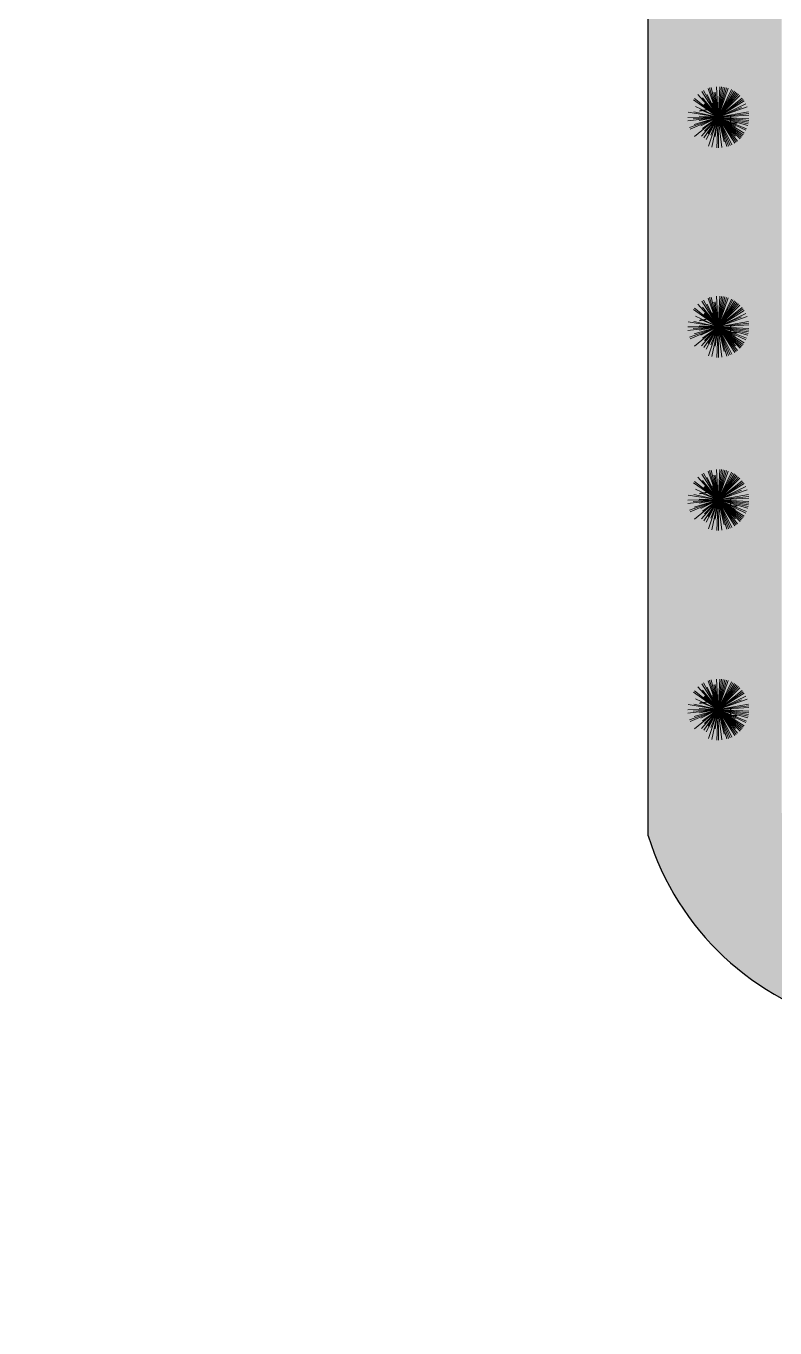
# Model space of a CAD drawing. Header units: millimetres. Extents: x -1544140 to 7445918, y -1294905 to 2019878.
# Drawn here: x 2038069 to 2041227, y 19971 to 25462 of the extents above; entities that cross this region are included whole.
import ezdxf

# ---------------------------------------------------------------- set-up
doc = ezdxf.new("R2010")
doc.units = ezdxf.units.MM
doc.header["$MEASUREMENT"] = 0
doc.layers.add('marc det', color=74, linetype='Continuous', lineweight=18)
picture_1 = doc.add_image_def('image5.png', size_in_pixel=(1482, 826))

msp = doc.modelspace()

# ---------------------------------------------------------------- hatches: boundary and pattern name
at = {"true_color": 0x8dc133, "transparency": 33554687}
h = msp.add_hatch(color=65, dxfattribs=at)
h.dxf.hatch_style = 1
h.paths.add_polyline_path([(2047302, 29222.2, 0.388077), (2046616.6, 29830.7), (2041561.2, 29830.7, 0.352206), (2040692.5, 28724.7), (2040692.5, 22046.5, 0.394381), (2042076.2, 21252.3), (2046400.7, 21252.3, 0.416277), (2047302, 22499.1)])
h.paths.add_polyline_path([(2046739.9, 29180.6, 0.351898), (2046622.3, 29268.6), (2041636.8, 29268.6, 0.326949), (2041254.7, 28728.5), (2041254.7, 22145.2, 0.386529), (2042000.4, 21814.5), (2046348.7, 21814.5, 0.417198), (2046739.9, 22444.8)], flags=16)

# ---------------------------------------------------------------- linework, layer by layer
at = {"color": 116, "lineweight": -2, "true_color": 0x136734}
for p, q in [((2040949.2, 25110.5), (2040908, 25103.2)), ((2040949.2, 24226.4), (2040908, 24219.1)), ((2040949.2, 23496.1), (2040908, 23488.8)), ((2040949.2, 22612), (2040908, 22604.7))]:
    msp.add_line(p, q, dxfattribs=at)
at = {"color": 116, "true_color": 0x136734}
for p, q in [((2041012.9, 25053.1), (2041067.6, 25053.1)), ((2041040.3, 25025.8), (2041040.3, 25080.4)), ((2041012.9, 24169), (2041067.6, 24169)), ((2041040.3, 24141.7), (2041040.3, 24196.3)), ((2041040.3, 23411.4), (2041040.3, 23466)), ((2041012.9, 23438.7), (2041067.6, 23438.7)), ((2041040.3, 22527.3), (2041040.3, 22582)), ((2041012.9, 22554.6), (2041067.6, 22554.6))]:
    msp.add_line(p, q, dxfattribs=at)
msp.add_lwpolyline([(2040692.5, 22046.5), (2040692.5, 28750.5)])
msp.add_arc((2041809.5, 22390.1), 1168.6, 197.0974, 256.8092)
at = {"layer": 'marc det', "color": 116, "true_color": 0x136734}
for p, q in [((2040987.9, 25077.5), (2040979.9, 25206.1)), ((2040987.9, 25077.5), (2040994.4, 25206.2)), ((2040989.3, 25076.2), (2040888, 25156)), ((2040987.9, 25077.5), (2040901.5, 25173.1)), ((2040987.9, 25077.5), (2040918.7, 25186.2)), ((2040987.9, 25077.5), (2040921.5, 25159.8)), ((2040987.9, 25077.5), (2040924.9, 25189.9)), ((2040987.9, 25077.5), (2040941.4, 25172.6)), ((2040987.9, 25077.5), (2040944.6, 25198.9)), ((2040987.9, 25077.5), (2040951.5, 25201.1)), ((2040987.9, 25077.5), (2040958.5, 25203)), ((2040987.9, 25077.5), (2040969.6, 25181.8)), ((2040987.9, 25077.5), (2040975.4, 25182.7)), ((2040987.9, 25077.5), (2041001.6, 25205.7)), ((2040987.9, 25077.5), (2041008.8, 25204.7)), ((2040987.9, 25077.5), (2041015.9, 25203.3)), ((2040987.9, 25077.5), (2041022.9, 25201.6)), ((2040987.9, 25077.5), (2041029.8, 25199.4)), ((2040987.9, 25077.5), (2041043.2, 25194)), ((2040987.9, 25077.5), (2041049.6, 25190.7)), ((2040987.9, 25077.5), (2041055.9, 25187)), ((2041061.9, 25183.1), (2040987.9, 25077.5)), ((2040987.9, 25077.5), (2041067.7, 25178.7)), ((2040987.9, 25077.5), (2041073.3, 25174.1)), ((2040987.9, 25077.5), (2041078.6, 25169.2)), ((2040987.9, 25077.5), (2041088.3, 25158.4)), ((2040987.9, 25077.5), (2041092.6, 25152.7)), ((2040987.9, 25077.5), (2040860.7, 25098.3)), ((2040989.3, 25076.2), (2040883.7, 25150.2)), ((2040883.7, 25150.2), (2040989.3, 25076.2)), ((2040987.9, 25077.5), (2040884.5, 25100.4)), ((2040987.9, 25077.5), (2040892.3, 25122.8)), ((2040987.9, 25077.5), (2040912.7, 25108.1)), ((2040987.9, 25077.5), (2040927.1, 25131.2)), ((2040987.9, 25077.5), (2040930.2, 25134.5)), ((2040987.9, 25077.5), (2040962.9, 25136.9)), ((2040987.9, 25077.5), (2041096.7, 25146.7)), ((2040987.9, 25077.5), (2041103.8, 25134.1)), ((2040987.9, 25077.5), (2041109.4, 25120.8)), ((2040987.9, 25077.5), (2041086.4, 25118.9)), ((2040987.9, 25077.5), (2041114.9, 25099.8)), ((2040987.9, 25077.5), (2040859, 25076.7)), ((2040987.9, 25077.5), (2040859.9, 25062.3)), ((2040987.9, 25077.5), (2040866.5, 25034.1)), ((2040987.9, 25077.5), (2040869.1, 25027.4)), ((2040987.9, 25077.5), (2040882, 25070.9)), ((2040987.9, 25077.5), (2040886, 25047.4)), ((2040987.9, 25077.5), (2040887.6, 24996.5)), ((2040987.9, 25077.5), (2040906.6, 25081.5)), ((2040987.9, 25077.5), (2040907.6, 25063.3)), ((2040987.9, 25077.5), (2040914.5, 25041.6)), ((2040987.9, 25077.5), (2040917.3, 24997.5)), ((2040987.9, 25077.5), (2040921.5, 25029.7)), ((2040987.9, 25077.5), (2040926.7, 24990)), ((2040926.7, 24990), (2040987.9, 25077.5)), ((2040987.9, 25077.5), (2040930.3, 25019.1)), ((2040987.9, 25077.5), (2040936.8, 24983.7)), ((2040987.9, 25077.5), (2040944.7, 25007.6)), ((2040987.9, 25077.5), (2040946.1, 24955.5)), ((2040987.9, 25077.5), (2040956.9, 25001.3)), ((2040987.9, 25077.5), (2040960, 24951.6)), ((2040987.9, 25077.5), (2040974.6, 24996.1)), ((2040987.9, 25077.5), (2040981.5, 24948.7)), ((2040987.9, 25077.5), (2041116, 25092.7)), ((2040987.9, 25077.5), (2041116.6, 25085.5)), ((2040987.9, 25077.5), (2041024.4, 24953.8)), ((2040987.9, 25077.5), (2041003.1, 24949.4)), ((2040987.9, 25077.5), (2040988.7, 24948.5)), ((2040987.9, 25077.5), (2041112, 25042.5)), ((2040987.9, 25077.5), (2041113.8, 25049.5)), ((2040987.9, 25077.5), (2041115.2, 25056.6)), ((2040987.9, 25077.5), (2041116.7, 25071)), ((2040987.9, 25077.5), (2041116.1, 25063.8)), ((2040987.9, 25077.5), (2041089.2, 24997.7)), ((2040987.9, 25077.5), (2041084.6, 24992.1)), ((2040987.9, 25077.5), (2041079.7, 24986.8)), ((2040987.9, 25077.5), (2041059.9, 24997.9)), ((2041093.5, 25003.5), (2040987.9, 25077.5)), ((2040987.9, 25077.5), (2041093.5, 25003.5)), ((2040987.9, 25077.5), (2041097.5, 25009.5)), ((2040987.9, 25077.5), (2041104.4, 25022.2)), ((2040987.9, 25077.5), (2041107.4, 25028.8)), ((2040987.9, 25077.5), (2041068.9, 24977.1)), ((2040987.9, 25077.5), (2041063.2, 24972.8)), ((2040987.9, 25077.5), (2041057.2, 24968.7)), ((2040987.9, 25077.5), (2041044.6, 24961.6)), ((2040987.9, 25077.5), (2041031.3, 24956)), ((2040987.9, 25077.5), (2041038, 24958.6)), ((2040987.9, 25077.5), (2041060.5, 25037.9)), ((2040987.9, 25077.5), (2041012.4, 24973.1)), ((2040987.9, 24193.4), (2040901.5, 24289)), ((2040987.9, 24193.4), (2040918.7, 24302.1)), ((2040987.9, 24193.4), (2040921.5, 24275.7)), ((2040987.9, 24193.4), (2040924.9, 24305.9)), ((2040987.9, 24193.4), (2040941.4, 24288.5)), ((2040987.9, 24193.4), (2040944.6, 24314.8)), ((2040987.9, 24193.4), (2040951.5, 24317.1)), ((2040987.9, 24193.4), (2040958.5, 24318.9)), ((2040987.9, 24193.4), (2040969.6, 24297.7)), ((2040987.9, 24193.4), (2040975.4, 24298.6)), ((2040987.9, 24193.4), (2040979.9, 24322.1)), ((2040987.9, 24193.4), (2040994.4, 24322.2)), ((2040987.9, 24193.4), (2041001.6, 24321.6)), ((2040987.9, 24193.4), (2041008.8, 24320.6)), ((2040987.9, 24193.4), (2041015.9, 24319.3)), ((2040987.9, 24193.4), (2041022.9, 24317.5)), ((2040987.9, 24193.4), (2041029.8, 24315.3)), ((2040987.9, 24193.4), (2041043.2, 24309.9)), ((2040987.9, 24193.4), (2041049.6, 24306.6)), ((2040987.9, 24193.4), (2041055.9, 24303)), ((2041061.9, 24299), (2040987.9, 24193.4)), ((2040987.9, 24193.4), (2041067.7, 24294.7)), ((2040987.9, 24193.4), (2041073.3, 24290)), ((2040987.9, 24193.4), (2041078.6, 24285.1)), ((2040987.9, 24193.4), (2041088.3, 24274.4)), ((2040989.3, 24192.2), (2040883.7, 24266.1)), ((2040883.7, 24266.1), (2040989.3, 24192.2)), ((2040989.3, 24192.2), (2040888, 24271.9)), ((2040987.9, 24193.4), (2040892.3, 24238.8)), ((2040987.9, 24193.4), (2040912.7, 24224)), ((2040987.9, 24193.4), (2040927.1, 24247.1)), ((2040987.9, 24193.4), (2040930.2, 24250.4)), ((2040987.9, 24193.4), (2040962.9, 24252.8)), ((2040987.9, 24193.4), (2041092.6, 24268.6)), ((2040987.9, 24193.4), (2041096.7, 24262.6)), ((2040987.9, 24193.4), (2041103.8, 24250)), ((2040987.9, 24193.4), (2041109.4, 24236.7)), ((2040987.9, 24193.4), (2041086.4, 24234.9)), ((2040987.9, 24193.4), (2040859, 24192.6)), ((2040987.9, 24193.4), (2040859.9, 24178.2)), ((2040987.9, 24193.4), (2040860.7, 24214.2)), ((2040987.9, 24193.4), (2040866.5, 24150.1)), ((2040987.9, 24193.4), (2040869.1, 24143.3)), ((2040987.9, 24193.4), (2040882, 24186.8)), ((2040987.9, 24193.4), (2040884.5, 24216.3)), ((2040987.9, 24193.4), (2040886, 24163.4)), ((2040987.9, 24193.4), (2040887.6, 24112.4)), ((2040987.9, 24193.4), (2040906.6, 24197.5)), ((2040987.9, 24193.4), (2040907.6, 24179.2)), ((2040987.9, 24193.4), (2040914.5, 24157.5)), ((2040987.9, 24193.4), (2040917.3, 24113.4)), ((2040987.9, 24193.4), (2040921.5, 24145.6)), ((2040987.9, 24193.4), (2040926.7, 24106)), ((2040926.7, 24106), (2040987.9, 24193.4)), ((2040987.9, 24193.4), (2040930.3, 24135.1)), ((2040987.9, 24193.4), (2040936.8, 24099.6)), ((2040987.9, 24193.4), (2040944.7, 24123.6)), ((2040987.9, 24193.4), (2040946.1, 24071.4)), ((2040987.9, 24193.4), (2040956.9, 24117.2)), ((2040987.9, 24193.4), (2040960, 24067.5)), ((2040987.9, 24193.4), (2040974.6, 24112.1)), ((2040987.9, 24193.4), (2040981.5, 24064.6)), ((2040987.9, 24193.4), (2041114.9, 24215.7)), ((2040987.9, 24193.4), (2041116, 24208.6)), ((2040987.9, 24193.4), (2041116.6, 24201.4)), ((2040987.9, 24193.4), (2041024.4, 24069.7)), ((2040987.9, 24193.4), (2041003.1, 24065.3)), ((2040987.9, 24193.4), (2040988.7, 24064.5)), ((2040987.9, 24193.4), (2041112, 24158.4)), ((2040987.9, 24193.4), (2041113.8, 24165.4)), ((2040987.9, 24193.4), (2041115.2, 24172.5)), ((2040987.9, 24193.4), (2041116.7, 24186.9)), ((2040987.9, 24193.4), (2041116.1, 24179.7)), ((2040987.9, 24193.4), (2041089.2, 24113.6)), ((2040987.9, 24193.4), (2041084.6, 24108)), ((2040987.9, 24193.4), (2041079.7, 24102.8)), ((2040987.9, 24193.4), (2041059.9, 24113.8)), ((2041093.5, 24119.4), (2040987.9, 24193.4)), ((2040987.9, 24193.4), (2041093.5, 24119.4)), ((2040987.9, 24193.4), (2041097.5, 24125.4)), ((2040987.9, 24193.4), (2041104.4, 24138.1)), ((2040987.9, 24193.4), (2041107.4, 24144.8)), ((2040987.9, 24193.4), (2041068.9, 24093.1)), ((2040987.9, 24193.4), (2041063.2, 24088.7)), ((2040987.9, 24193.4), (2041057.2, 24084.6)), ((2040987.9, 24193.4), (2041044.6, 24077.6)), ((2040987.9, 24193.4), (2041031.3, 24071.9)), ((2040987.9, 24193.4), (2041038, 24074.6)), ((2040987.9, 24193.4), (2041060.5, 24153.8)), ((2040987.9, 24193.4), (2041012.4, 24089)), ((2040987.9, 23463.1), (2040901.5, 23558.7)), ((2040987.9, 23463.1), (2040918.7, 23571.8)), ((2040987.9, 23463.1), (2040924.9, 23575.5)), ((2040987.9, 23463.1), (2040944.6, 23584.5)), ((2040987.9, 23463.1), (2040951.5, 23586.7)), ((2040987.9, 23463.1), (2040958.5, 23588.6)), ((2040987.9, 23463.1), (2040969.6, 23567.4)), ((2040987.9, 23463.1), (2040975.4, 23568.3)), ((2040987.9, 23463.1), (2040979.9, 23591.8)), ((2040987.9, 23463.1), (2040994.4, 23591.8)), ((2040987.9, 23463.1), (2041001.6, 23591.3)), ((2040987.9, 23463.1), (2041008.8, 23590.3)), ((2040987.9, 23463.1), (2041015.9, 23588.9)), ((2040987.9, 23463.1), (2041022.9, 23587.2)), ((2040987.9, 23463.1), (2041029.8, 23585)), ((2040987.9, 23463.1), (2041043.2, 23579.6)), ((2040987.9, 23463.1), (2041049.6, 23576.3)), ((2040987.9, 23463.1), (2041055.9, 23572.6)), ((2041061.9, 23568.7), (2040987.9, 23463.1)), ((2040987.9, 23463.1), (2041067.7, 23564.3)), ((2040987.9, 23463.1), (2041073.3, 23559.7)), ((2040989.3, 23461.8), (2040883.7, 23535.8)), ((2040883.7, 23535.8), (2040989.3, 23461.8)), ((2040989.3, 23461.8), (2040888, 23541.6)), ((2040987.9, 23463.1), (2040892.3, 23508.4)), ((2040987.9, 23463.1), (2040921.5, 23545.4)), ((2040987.9, 23463.1), (2040927.1, 23516.8)), ((2040987.9, 23463.1), (2040930.2, 23520.1)), ((2040987.9, 23463.1), (2040941.4, 23558.2)), ((2040987.9, 23463.1), (2040962.9, 23522.5)), ((2040987.9, 23463.1), (2041078.6, 23554.8)), ((2040987.9, 23463.1), (2041088.3, 23544.1)), ((2040987.9, 23463.1), (2041092.6, 23538.3)), ((2040987.9, 23463.1), (2041096.7, 23532.3)), ((2040987.9, 23463.1), (2041103.8, 23519.7)), ((2040987.9, 23463.1), (2041109.4, 23506.4)), ((2040987.9, 23463.1), (2041086.4, 23504.5)), ((2040987.9, 23463.1), (2040859, 23462.3)), ((2040987.9, 23463.1), (2040859.9, 23447.9)), ((2040987.9, 23463.1), (2040860.7, 23483.9)), ((2040987.9, 23463.1), (2040866.5, 23419.8)), ((2040987.9, 23463.1), (2040869.1, 23413)), ((2040987.9, 23463.1), (2040882, 23456.5)), ((2040987.9, 23463.1), (2040884.5, 23486)), ((2040987.9, 23463.1), (2040886, 23433)), ((2040987.9, 23463.1), (2040887.6, 23382.1)), ((2040987.9, 23463.1), (2040906.6, 23467.1)), ((2040987.9, 23463.1), (2040907.6, 23448.9)), ((2040987.9, 23463.1), (2040912.7, 23493.7)), ((2040987.9, 23463.1), (2040914.5, 23427.2)), ((2040987.9, 23463.1), (2040917.3, 23383.1)), ((2040987.9, 23463.1), (2040921.5, 23415.3)), ((2040987.9, 23463.1), (2040926.7, 23375.6)), ((2040926.7, 23375.6), (2040987.9, 23463.1)), ((2040987.9, 23463.1), (2040930.3, 23404.8)), ((2040987.9, 23463.1), (2040936.8, 23369.3)), ((2040987.9, 23463.1), (2040944.7, 23393.3)), ((2040987.9, 23463.1), (2040946.1, 23341.1)), ((2040987.9, 23463.1), (2040956.9, 23386.9)), ((2040987.9, 23463.1), (2040960, 23337.2)), ((2040987.9, 23463.1), (2040974.6, 23381.7)), ((2040987.9, 23463.1), (2040981.5, 23334.3)), ((2040987.9, 23463.1), (2041114.9, 23485.4)), ((2040987.9, 23463.1), (2041116, 23478.3)), ((2040987.9, 23463.1), (2041116.6, 23471.1)), ((2040987.9, 23463.1), (2041024.4, 23339.4)), ((2040987.9, 23463.1), (2041003.1, 23335)), ((2040987.9, 23463.1), (2040988.7, 23334.1)), ((2040987.9, 23463.1), (2041112, 23428.1)), ((2040987.9, 23463.1), (2041113.8, 23435.1)), ((2040987.9, 23463.1), (2041115.2, 23442.2)), ((2040987.9, 23463.1), (2041116.7, 23456.6)), ((2040987.9, 23463.1), (2041116.1, 23449.4)), ((2040987.9, 23463.1), (2041089.2, 23383.3)), ((2040987.9, 23463.1), (2041084.6, 23377.7)), ((2040987.9, 23463.1), (2041079.7, 23372.4)), ((2040987.9, 23463.1), (2041059.9, 23383.5)), ((2041093.5, 23389.1), (2040987.9, 23463.1)), ((2040987.9, 23463.1), (2041093.5, 23389.1)), ((2040987.9, 23463.1), (2041097.5, 23395.1)), ((2040987.9, 23463.1), (2041104.4, 23407.8)), ((2040987.9, 23463.1), (2041107.4, 23414.4)), ((2040987.9, 23463.1), (2041068.9, 23362.7)), ((2040987.9, 23463.1), (2041063.2, 23358.4)), ((2040987.9, 23463.1), (2041057.2, 23354.3)), ((2040987.9, 23463.1), (2041044.6, 23347.2)), ((2040987.9, 23463.1), (2041031.3, 23341.6)), ((2040987.9, 23463.1), (2041038, 23344.2)), ((2040987.9, 23463.1), (2041060.5, 23423.5)), ((2040987.9, 23463.1), (2041012.4, 23358.7)), ((2040987.9, 22579), (2040918.7, 22687.8)), ((2040987.9, 22579), (2040924.9, 22691.5)), ((2040987.9, 22579), (2040944.6, 22700.4)), ((2040987.9, 22579), (2040951.5, 22702.7)), ((2040987.9, 22579), (2040958.5, 22704.5)), ((2040987.9, 22579), (2040969.6, 22683.3)), ((2040987.9, 22579), (2040975.4, 22684.2)), ((2040987.9, 22579), (2040979.9, 22707.7)), ((2040987.9, 22579), (2040994.4, 22707.8)), ((2040987.9, 22579), (2041001.6, 22707.2)), ((2040987.9, 22579), (2041008.8, 22706.2)), ((2040987.9, 22579), (2041015.9, 22704.9)), ((2040987.9, 22579), (2041022.9, 22703.1)), ((2040987.9, 22579), (2041029.8, 22700.9)), ((2040987.9, 22579), (2041043.2, 22695.5)), ((2040987.9, 22579), (2041049.6, 22692.2)), ((2040987.9, 22579), (2041055.9, 22688.6)), ((2041061.9, 22684.6), (2040987.9, 22579)), ((2040987.9, 22579), (2041067.7, 22680.3)), ((2040989.3, 22577.8), (2040883.7, 22651.7)), ((2040883.7, 22651.7), (2040989.3, 22577.8)), ((2040989.3, 22577.8), (2040888, 22657.6)), ((2040987.9, 22579), (2040901.5, 22674.6)), ((2040987.9, 22579), (2040921.5, 22661.3)), ((2040987.9, 22579), (2040927.1, 22632.7)), ((2040987.9, 22579), (2040930.2, 22636.1)), ((2040987.9, 22579), (2040941.4, 22674.1)), ((2040987.9, 22579), (2040962.9, 22638.4)), ((2040987.9, 22579), (2041073.3, 22675.6)), ((2040987.9, 22579), (2041078.6, 22670.7)), ((2040987.9, 22579), (2041088.3, 22660)), ((2040987.9, 22579), (2041092.6, 22654.2)), ((2040987.9, 22579), (2041096.7, 22648.2)), ((2040987.9, 22579), (2041103.8, 22635.6)), ((2040987.9, 22579), (2040859, 22578.2)), ((2040987.9, 22579), (2040859.9, 22563.8)), ((2040987.9, 22579), (2040860.7, 22599.8)), ((2040987.9, 22579), (2040866.5, 22535.7)), ((2040987.9, 22579), (2040869.1, 22528.9)), ((2040987.9, 22579), (2040882, 22572.4)), ((2040987.9, 22579), (2040884.5, 22602)), ((2040987.9, 22579), (2040886, 22549)), ((2040987.9, 22579), (2040887.6, 22498)), ((2040987.9, 22579), (2040892.3, 22624.4)), ((2040987.9, 22579), (2040906.6, 22583.1)), ((2040987.9, 22579), (2040907.6, 22564.9)), ((2040987.9, 22579), (2040912.7, 22609.6)), ((2040987.9, 22579), (2040914.5, 22543.1)), ((2040987.9, 22579), (2040917.3, 22499)), ((2040987.9, 22579), (2040921.5, 22531.2)), ((2040987.9, 22579), (2040926.7, 22491.6)), ((2040926.7, 22491.6), (2040987.9, 22579)), ((2040987.9, 22579), (2040930.3, 22520.7)), ((2040987.9, 22579), (2040936.8, 22485.2)), ((2040987.9, 22579), (2040944.7, 22509.2)), ((2040987.9, 22579), (2040946.1, 22457)), ((2040987.9, 22579), (2040956.9, 22502.8)), ((2040987.9, 22579), (2040960, 22453.1)), ((2040987.9, 22579), (2040974.6, 22497.7)), ((2040987.9, 22579), (2040981.5, 22450.2)), ((2040987.9, 22579), (2041109.4, 22622.3)), ((2040987.9, 22579), (2041086.4, 22620.5)), ((2040987.9, 22579), (2041114.9, 22601.3)), ((2040987.9, 22579), (2041116, 22594.2)), ((2040987.9, 22579), (2041116.6, 22587)), ((2040987.9, 22579), (2041024.4, 22455.3)), ((2040987.9, 22579), (2041003.1, 22451)), ((2040987.9, 22579), (2040988.7, 22450.1)), ((2040987.9, 22579), (2041112, 22544)), ((2040987.9, 22579), (2041113.8, 22551.1)), ((2040987.9, 22579), (2041115.2, 22558.2)), ((2040987.9, 22579), (2041116.7, 22572.5)), ((2040987.9, 22579), (2041116.1, 22565.3)), ((2040987.9, 22579), (2041089.2, 22499.2)), ((2040987.9, 22579), (2041084.6, 22493.7)), ((2040987.9, 22579), (2041079.7, 22488.4)), ((2040987.9, 22579), (2041059.9, 22499.4)), ((2041093.5, 22505), (2040987.9, 22579)), ((2040987.9, 22579), (2041093.5, 22505)), ((2040987.9, 22579), (2041097.5, 22511)), ((2040987.9, 22579), (2041104.4, 22523.7)), ((2040987.9, 22579), (2041107.4, 22530.4)), ((2040987.9, 22579), (2041068.9, 22478.7)), ((2040987.9, 22579), (2041063.2, 22474.3)), ((2040987.9, 22579), (2041057.2, 22470.2)), ((2040987.9, 22579), (2041044.6, 22463.2)), ((2040987.9, 22579), (2041031.3, 22457.5)), ((2040987.9, 22579), (2041038, 22460.2)), ((2040987.9, 22579), (2041060.5, 22539.4)), ((2040987.9, 22579), (2041012.4, 22474.6))]:
    msp.add_line(p, q, dxfattribs=at)

# ---------------------------------------------------------------- pictures from other files: only their frames are drawn
image = msp.add_image(picture_1, insert=(2023694, -11872.3), size_in_units=(114264.1, 63685.7))
image.dxf.flags = 7

doc.saveas('drawing.dxf')
